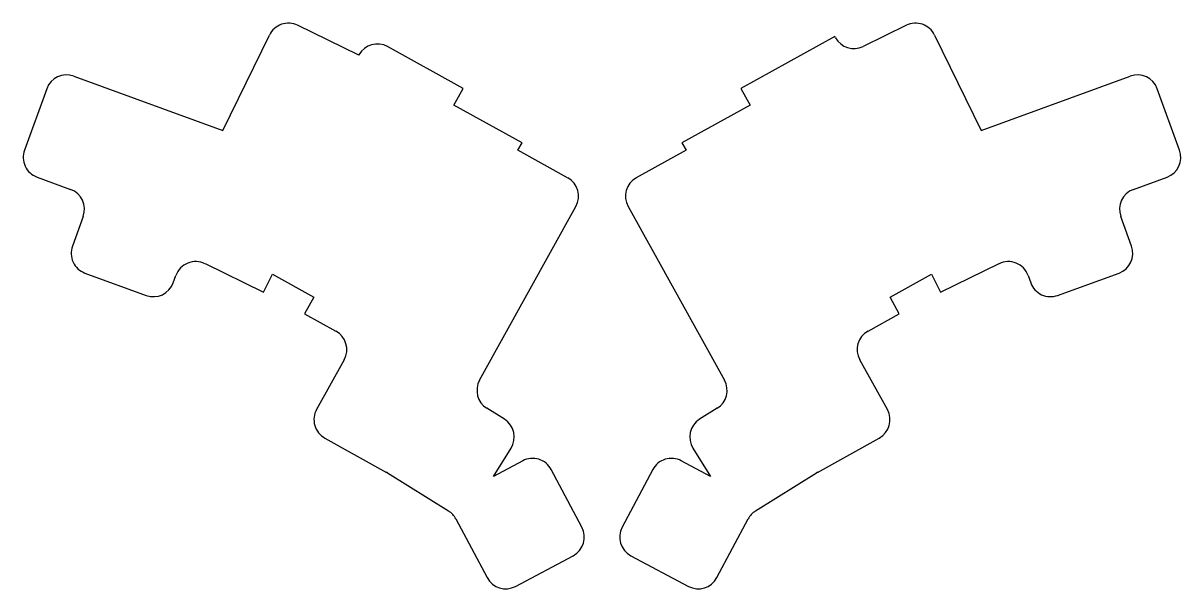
# Model space of a CAD drawing. Header units: millimetres. Extents: x 32 to 307, y -212 to -78.
import ezdxf

# ---------------------------------------------------------------- set-up
doc = ezdxf.new("R2010")
doc.units = ezdxf.units.MM

msp = doc.modelspace()

# ---------------------------------------------------------------- linework, layer by layer
for p, q in [((111.75, -85.27), (97.22, -78.18)), ((241.81, -78.18), (231.55, -83.19)), ((79.48, -103.15), (90.53, -80.49)), ((224.81, -80.81), (202.51, -93.18)), ((224.98, -81.12), (224.81, -80.81)), ((248.5, -80.49), (259.56, -103.15)), ((111.8, -85.19), (111.75, -85.27)), ((136.53, -93.18), (118.6, -83.24)), ((44.04, -90.25), (79.48, -103.15)), ((259.56, -103.15), (295, -90.25)), ((37.63, -93.24), (32.33, -107.81)), ((134.34, -97.11), (136.53, -93.18)), ((202.51, -93.18), (204.69, -97.11)), ((306.71, -107.81), (301.41, -93.24)), ((150.52, -106.08), (134.34, -97.11)), ((204.69, -97.11), (188.51, -106.08)), ((149.56, -107.83), (150.52, -106.08)), ((188.51, -106.08), (189.48, -107.83)), ((161.36, -114.37), (149.56, -107.83)), ((189.48, -107.83), (177.67, -114.37)), ((35.32, -114.22), (43.3, -117.12)), ((295.73, -117.12), (303.72, -114.22)), ((46.29, -123.53), (43.73, -130.58)), ((140.44, -162.43), (163.31, -121.17)), ((175.72, -121.17), (198.59, -162.43)), ((295.31, -130.58), (292.74, -123.53)), ((46.71, -136.99), (61.28, -142.29)), ((75.22, -134.76), (89.12, -141.55)), ((89.12, -141.55), (91.23, -137.24)), ((91.23, -137.24), (101.07, -142.7)), ((237.96, -142.7), (247.81, -137.24)), ((247.81, -137.24), (249.91, -141.55)), ((249.91, -141.55), (263.82, -134.76)), ((277.75, -142.29), (292.32, -136.99)), ((67.69, -139.3), (68.33, -137.55)), ((270.71, -137.55), (271.35, -139.3)), ((101.07, -142.7), (98.89, -146.63)), ((240.14, -146.63), (237.96, -142.7)), ((98.89, -146.63), (106.33, -150.75)), ((232.71, -150.75), (240.14, -146.63)), ((108.27, -157.55), (101.73, -169.36)), ((237.3, -169.36), (230.76, -157.55)), ((146.32, -171.69), (142.17, -169.09)), ((196.87, -169.09), (192.71, -171.69)), ((103.68, -176.15), (118.35, -184.29)), ((143.73, -185.26), (147.91, -178.58)), ((191.12, -178.58), (195.3, -185.26)), ((220.68, -184.29), (235.36, -176.15)), ((150.69, -181.56), (143.73, -185.26)), ((164.73, -197.32), (157.46, -183.63)), ((181.58, -183.63), (174.3, -197.32)), ((195.3, -185.26), (188.34, -181.56)), ((118.58, -184.42), (133.04, -193.46)), ((205.99, -193.46), (220.46, -184.42)), ((134.81, -195.35), (142.22, -209.29)), ((196.82, -209.29), (204.23, -195.35)), ((148.98, -211.35), (162.67, -204.08)), ((176.37, -204.08), (190.05, -211.35))]:
    msp.add_line(p, q)
for centre, start, end in [((95.03, -82.68), 64, 154), ((244.01, -82.68), 26, 116), ((229.35, -78.7), 209, 296), ((116.17, -87.61), 61, 151), ((42.33, -94.95), 70, 160), ((296.71, -94.95), 20, 110), ((37.03, -109.52), 160, 250), ((302.01, -109.52), 290, 20), ((158.94, -118.75), 331, 61), ((180.1, -118.75), 119, 209), ((41.59, -121.82), 340, 70), ((297.44, -121.82), 110, 200), ((48.42, -132.29), 160, 250), ((290.61, -132.29), 290, 20), ((73.02, -139.26), 64, 160), ((266.01, -139.26), 20, 116), ((62.99, -137.59), 250, 340), ((276.04, -137.59), 200, 290), ((103.9, -155.13), 331, 61), ((235.13, -155.13), 119, 209), ((144.82, -164.85), 151, 238), ((194.22, -164.85), 302, 29), ((106.1, -171.78), 151, 241), ((232.93, -171.78), 299, 29), ((143.67, -175.93), 328, 58), ((195.36, -175.93), 122, 212), ((153.04, -185.98), 28, 118), ((185.99, -185.98), 62, 152), ((115.93, -188.66), 58, 61), ((223.11, -188.66), 119, 122), ((130.39, -197.7), 28, 58), ((208.64, -197.7), 122, 152), ((160.32, -199.66), 298, 28), ((178.72, -199.66), 152, 242), ((146.63, -206.94), 208, 298), ((192.4, -206.94), 242, 332)]:
    msp.add_arc(centre, 5, start, end)

doc.saveas('drawing.dxf')
